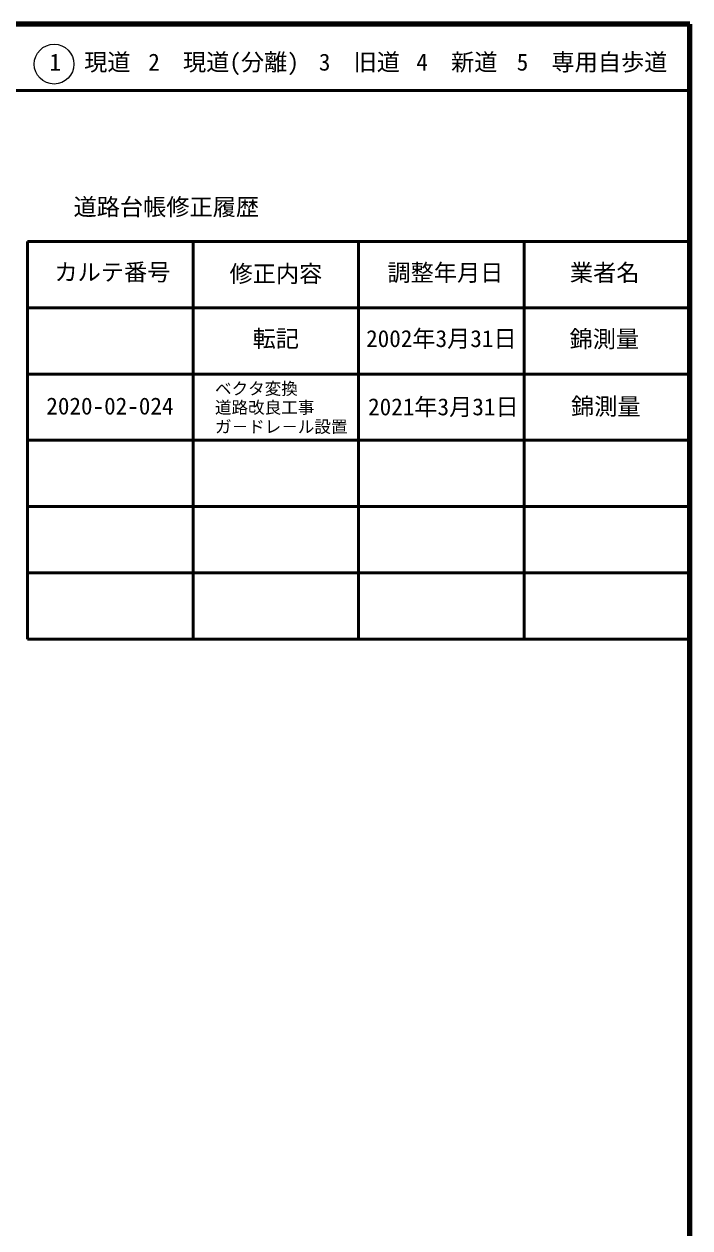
# Model space of a CAD drawing. Units: millimetres on the paper, enlarged 1000 times. Extents: x 40000 to 680000, y 20000 to 380000.
# Drawn here: x 579500 to 680000, y 198357 to 380000 of the extents above; entities that cross this region are included whole.
import ezdxf
from ezdxf.enums import TextEntityAlignment as Align

# ---------------------------------------------------------------- set-up
doc = ezdxf.new("R2010")
doc.units = ezdxf.units.MM
doc.header["$LTSCALE"] = 1000
for name, color, linetype, lineweight in [('M-TTL', 2, 'Continuous', 140), ('M-TTL-FRAM', 2, 'Continuous', 50), ('M-TTL-LINE', 7, 'Continuous', 50), ('M-TTL-TXT', 7, 'Continuous', 13)]:
    doc.layers.add(name, color=color, linetype=linetype, lineweight=lineweight)
doc.styles.add('ＭＳ ゴシック', font='')
doc.styles.get('ＭＳ ゴシック').set_extended_font_data('MS Gothic')

msp = doc.modelspace()

# ---------------------------------------------------------------- linework, layer by layer
at = {"layer": 'M-TTL'}
for p, q in [((680000, 380000), (40000, 380000)), ((680000, 20000), (680000, 380000))]:
    msp.add_line(p, q, dxfattribs=at)
at = {"layer": 'M-TTL-FRAM'}
for p, q in [((580000, 347197), (580000, 287197)), ((580000, 347197), (680000, 347197)), ((580000, 287197), (680000, 287197))]:
    msp.add_line(p, q, dxfattribs=at)
at = {"layer": 'M-TTL-LINE'}
for p, q in [((40000, 370000), (680000, 370000)), ((605000, 347197), (605000, 287197)), ((630000, 347197), (630000, 287197)), ((655000, 347197), (655000, 287197)), ((580000, 337197), (680000, 337197)), ((580000, 327197), (680000, 327197)), ((580000, 317197), (680000, 317197)), ((580000, 307197), (680000, 307197)), ((580000, 297197), (680000, 297197))]:
    msp.add_line(p, q, dxfattribs=at)
at = {"layer": 'M-TTL-TXT'}
msp.add_circle((584031, 373958), 3000, dxfattribs=at)

# ---------------------------------------------------------------- texts
at = {"layer": 'M-TTL-TXT', "style": 'ＭＳ ゴシック'}
for s, height, p in [('1\u3000現道', 2566, (583323, 372208)), ('2\u3000現道(分離)', 2566, (598244, 372208)), ('3\u3000旧道', 2566, (623996, 372208)), ('4\u3000新道', 2566, (638699, 372208)), ('5\u3000専用自歩道', 2566, (653853, 372208)), ('道路台帳修正履歴', 2566, (586968, 350363)), ('カルテ番号', 2566, (584089, 340527)), ('修正内容', 2566, (610509, 340273)), ('調整年月日', 2566, (634339, 340447)), ('業者名', 2566, (661884, 340447)), ('転記', 2566, (614000, 330495)), ('2002年3月31日', 2566, (631125, 330495)), ('錦測量', 2566, (661827, 330439)), ('ベクタ変換', 1833, (608318, 323533)), ('2020-02-024', 2566, (582856, 320317)), ('道路改良工事', 1833, (608318, 320688)), ('2021年3月31日', 2566, (631423, 320198)), ('錦測量', 2566, (662054, 320258)), ('ガ－ドレ－ル設置', 1833, (608318, 317782))]:
    msp.add_text(s, height=height, dxfattribs=at).set_placement(p, align=Align.BOTTOM_LEFT)

doc.saveas('drawing.dxf')
